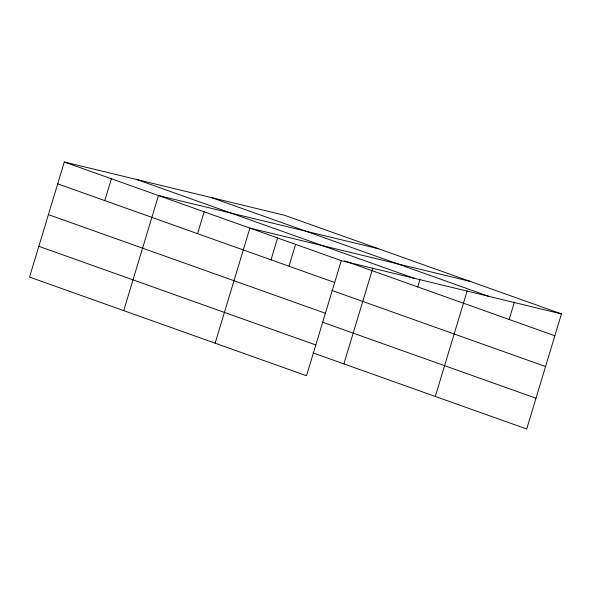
<?xml version="1.0" encoding="UTF-8"?>
<svg xmlns="http://www.w3.org/2000/svg" width="591" height="591" viewBox="0 0 591 591"><rect width="100%" height="100%" fill="white"/><g stroke="black" fill="none" stroke-linecap="round" stroke-linejoin="round"><path stroke-width="0.89" d="M561.45 313.91L284.478 215.264L64.301 162L29.55 277.09L306.522 375.736L341.273 260.646L561.45 313.91L526.699 429L313.082 352.916M104.784 200.622L111.381 178.77M123.718 310.63L158.469 195.54L378.646 248.804M197.571 233.667L204.168 211.814M215.124 343.186L249.875 228.096L470.044 281.353M270.974 259.966L277.615 237.988M288.977 266.216L295.574 244.371M343.896 363.893L372.84 268.026M417.748 286.93L420.127 279.063M435.301 396.443L467.149 290.971M509.154 319.48L514.429 302.001M211.814 197.69L488.794 296.335M136.957 179.575L413.929 278.221M344.656 260.897L554.853 335.762M64.301 162L341.273 260.646M57.704 183.845L334.676 282.498M331.943 290.447L545.567 366.531M48.41 214.622L325.39 313.267M322.368 322.147L535.993 398.231M38.843 246.321L315.816 344.967"/></g></svg>
